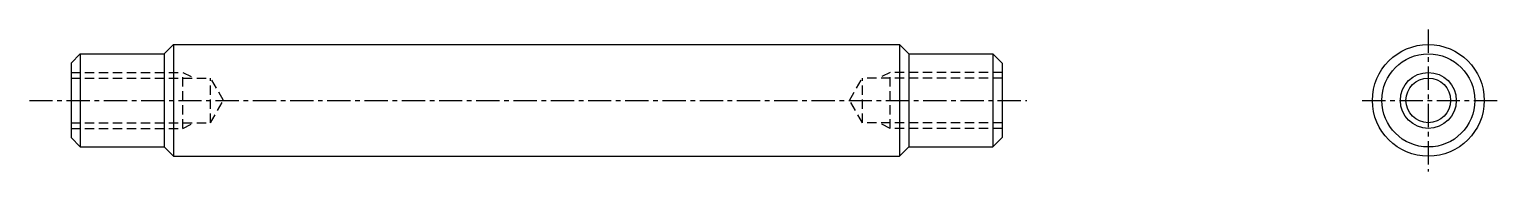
# Model space of a CAD drawing. Extents: x 49.2 to 128.1, y 87 to 156.3.
# Drawn here: x 49.2 to 128.1, y 148.6 to 156.3 of the extents above; entities outside this region: 2.
import ezdxf

# ---------------------------------------------------------------- set-up
doc = ezdxf.new("R2010")
doc.units = 0
doc.linetypes.add('CENTER', pattern=[2, 1.25, -0.25, 0.25, -0.25])
doc.linetypes.add('DASHED', pattern=[0.75, 0.5, -0.25])
doc.layers.get('0').update_dxf_attribs({"linetype": 'CONTINUOUS'})
doc.layers.add('CENTER', color=1, linetype='CENTER')

msp = doc.modelspace()

# ---------------------------------------------------------------- linework, layer by layer
at = {"color": 7, "linetype": 'CONTINUOUS'}
for p, q in [((56.435, 154.949), (56.935, 155.449)), ((56.935, 155.449), (95.935, 155.449)), ((56.935, 155.449), (56.935, 149.449)), ((95.935, 155.449), (95.935, 149.449)), ((95.935, 155.449), (96.435, 154.949)), ((51.435, 154.449), (51.935, 154.949)), ((51.935, 154.949), (51.935, 149.949)), ((51.935, 154.949), (56.435, 154.949)), ((56.435, 154.949), (56.435, 149.949)), ((96.435, 154.949), (96.435, 149.949)), ((96.435, 154.949), (100.935, 154.949)), ((100.935, 154.949), (100.935, 149.949)), ((100.935, 154.949), (101.435, 154.449)), ((51.435, 154.449), (51.435, 150.449)), ((101.435, 154.449), (101.435, 150.449)), ((51.435, 153.449), (51.435, 150.949)), ((51.435, 150.449), (51.935, 149.949)), ((51.935, 149.949), (56.435, 149.949)), ((56.435, 149.949), (56.935, 149.449)), ((95.935, 149.449), (96.435, 149.949)), ((96.435, 149.949), (100.935, 149.949)), ((100.935, 149.949), (101.435, 150.449)), ((56.935, 149.449), (95.935, 149.449))]:
    msp.add_line(p, q, dxfattribs=at)
at = {"color": 3, "linetype": 'DASHED'}
for p, q in [((51.435, 153.949), (57.435, 153.949)), ((57.435, 150.949), (57.435, 153.949)), ((57.435, 153.949), (57.935, 153.699)), ((95.435, 153.949), (94.935, 153.699)), ((95.435, 150.949), (95.435, 153.949)), ((101.435, 153.949), (95.435, 153.949)), ((51.435, 153.649), (58.935, 153.649)), ((58.935, 151.249), (58.935, 153.649)), ((59.628, 152.449), (58.935, 153.649)), ((93.242, 152.449), (93.935, 153.649)), ((93.935, 151.249), (93.935, 153.649)), ((101.435, 153.649), (93.935, 153.649)), ((58.935, 151.249), (59.628, 152.449)), ((93.935, 151.249), (93.242, 152.449)), ((51.435, 151.249), (58.935, 151.249)), ((51.435, 150.949), (57.435, 150.949)), ((57.435, 150.949), (57.935, 151.199)), ((101.435, 151.249), (93.935, 151.249)), ((95.435, 150.949), (94.935, 151.199)), ((101.435, 150.949), (95.435, 150.949))]:
    msp.add_line(p, q, dxfattribs=at)
at = {"color": 7, "linetype": 'CONTINUOUS'}
for radius in [3, 2.5, 1.2]:
    msp.add_circle((124.328, 152.449), radius, dxfattribs=at)
at = {"color": 3}
msp.add_circle((124.328, 152.449), 1.5, dxfattribs=at)
at = {"layer": 'CENTER', "color": 1, "linetype": 'CENTER'}
for p, q in [((124.328, 156.261), (124.328, 148.626)), ((49.2, 152.449), (102.76, 152.449)), ((120.778, 152.449), (128.103, 152.449))]:
    msp.add_line(p, q, dxfattribs=at)

# ---------------------------------------------------------------- texts
at = {"color": 7, "linetype": 'CONTINUOUS'}
for s, p in [('SFRH 6-40-F5-P5-T5-M3', (53.368, 102.009)), ('SFRH06', (53.368, 87.009))]:
    msp.add_text(s, height=4, dxfattribs=at).set_placement(p)

doc.saveas('drawing.dxf')
